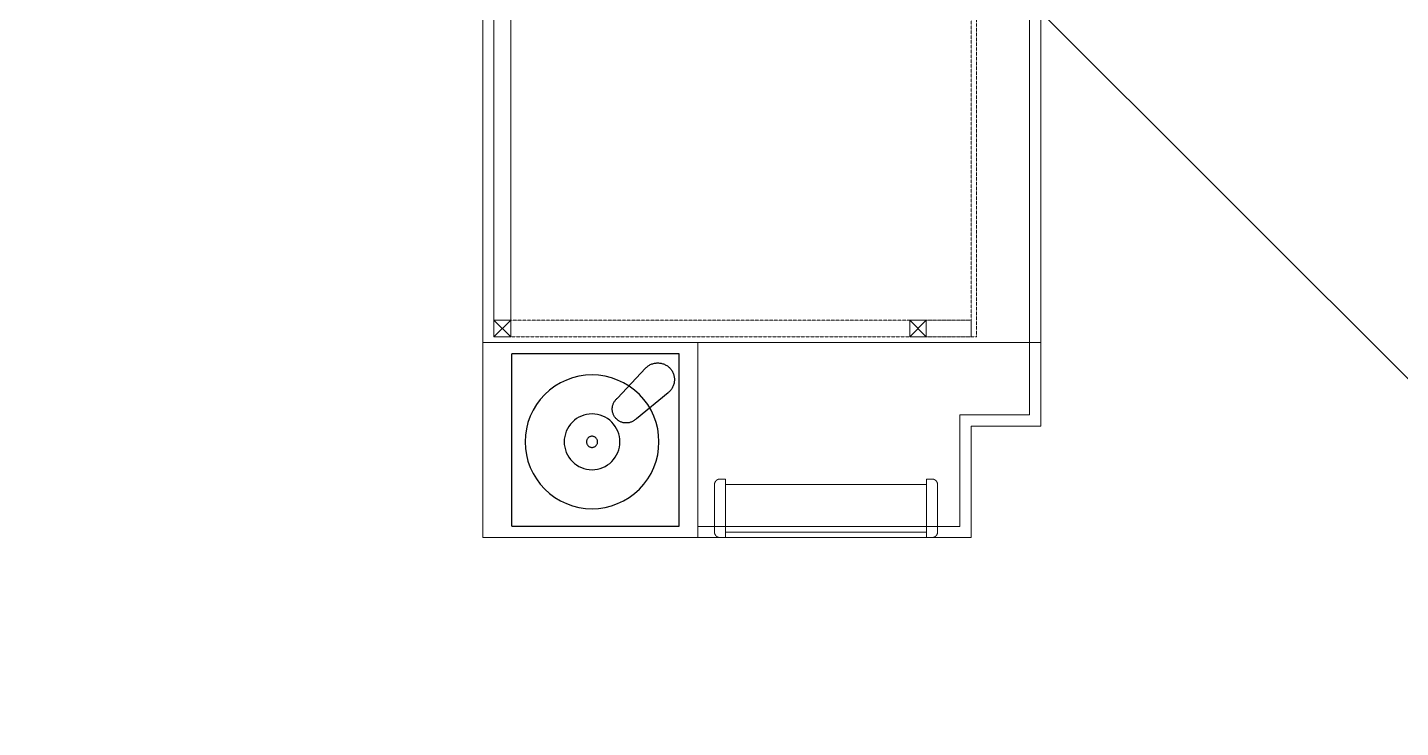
# Model space of a CAD drawing. Header units: millimetres. Extents: x -159872 to 386485, y -250577 to 158966.
# Drawn here: x 369399 to 371861, y 6900 to 8156 of the extents above; entities that cross this region are included whole.
import ezdxf

# ---------------------------------------------------------------- set-up
doc = ezdxf.new("R2010")
doc.units = ezdxf.units.MM
doc.linetypes.add('DGN Style 3', pattern=[0.293518, 0.209656, -0.083862])
doc.layers.get('0').update_dxf_attribs({"lineweight": 25})
doc.layers.add('LDS-equipment-kitchen equipment', color=3, linetype='Continuous', lineweight=13)
doc.layers.add('WS-FABRICATION', color=7, linetype='Continuous', lineweight=5)

# ---------------------------------------------------------------- blocks, each defined once
blk = doc.blocks.new('Group-333')
at = {"layer": 'LDS-equipment-kitchen equipment', "color": 7, "lineweight": 5}
for p, q in [((309562, 46007.9), (309592.2, 46038.1)), ((309562, 46038.1), (309592.2, 46007.9)), ((310307.4, 46007.9), (310337.1, 46038.1)), ((310307.4, 46038.1), (310337.1, 46007.9)), ((309562, 45232.7), (309592.2, 45262.9)), ((310307.4, 45232.7), (310337.1, 45262.9)), ((309562, 44863.2), (309592.2, 44893.3)), ((310307.4, 44863.2), (310337.1, 44893.3)), ((309562, 44088.3), (309592.2, 44058.1)), ((309562, 44058.1), (309592.2, 44088.3)), ((310307.4, 44088.3), (310337.1, 44058.1)), ((310307.4, 44058.1), (310337.1, 44088.3))]:
    blk.add_line(p, q, dxfattribs=at)
at = {"layer": 'LDS-equipment-kitchen equipment', "color": 7, "linetype": 'DGN Style 3', "lineweight": 5}
for p, q in [((310427.2, 46038.1), (310417.3, 46038.1)), ((310417.3, 46038.1), (310417.3, 44058.1)), ((310427.2, 44058.1), (310427.2, 46038.1)), ((310417.3, 44058.1), (310427.2, 44058.1))]:
    blk.add_line(p, q, dxfattribs=at)
at = {"layer": 'LDS-equipment-kitchen equipment', "color": 7, "linetype": 'Continuous', "lineweight": 5}
blk.add_line((310521.9, 46048.1), (310521.9, 44048.1), dxfattribs=at)
at = {"layer": 'LDS-equipment-kitchen equipment', "color": 7, "linetype": 'Continuous', "lineweight": 5, "flags": 128}
blk.add_lwpolyline([(310542.2, 46048.1), (309542.2, 46048.1), (309542.2, 44048.1), (310542.2, 44048.1), (310542.2, 46048.1)], dxfattribs=at)
at = {"layer": 'LDS-equipment-kitchen equipment', "color": 7, "lineweight": 5, "flags": 128}
for points in [[(309562, 46038.1), (309562, 46007.9), (309592.2, 46007.9), (309592.2, 46038.1), (309562, 46038.1), (309592.2, 46007.9)], [(309562, 46007.9), (309562, 46038.1), (309592.2, 46038.1), (309592.2, 46007.9), (309562, 46007.9), (309592.2, 46038.1)], [(310307.4, 46038.1), (310307.4, 46007.9), (310337.1, 46007.9), (310337.1, 46038.1), (310307.4, 46038.1), (310337.1, 46007.9)], [(310307.4, 46007.9), (310307.4, 46038.1), (310337.1, 46038.1), (310337.1, 46007.9), (310307.4, 46007.9), (310337.1, 46038.1)], [(309562, 45262.9), (309562, 45232.7), (309592.2, 45232.7), (309592.2, 45262.9), (309562, 45262.9), (309592.2, 45232.7)], [(310307.4, 45262.9), (310307.4, 45232.7), (310337.1, 45232.7), (310337.1, 45262.9), (310307.4, 45262.9), (310337.1, 45232.7)], [(309562, 44893.3), (309562, 44863.2), (309592.2, 44863.2), (309592.2, 44893.3), (309562, 44893.3), (309592.2, 44863.2)], [(310307.4, 44893.3), (310307.4, 44863.2), (310337.1, 44863.2), (310337.1, 44893.3), (310307.4, 44893.3), (310337.1, 44863.2)], [(309562, 44863.2), (309562, 44088.3), (309592.2, 44088.3), (309592.2, 44863.2), (309562, 44863.2), (309592.2, 44863.2)], [(309562, 44058.1), (309562, 44088.3), (309592.2, 44088.3), (309592.2, 44058.1), (309562, 44058.1), (309592.2, 44088.3)], [(309562, 44088.3), (309562, 44058.1), (309592.2, 44058.1), (309592.2, 44088.3), (309562, 44088.3), (309592.2, 44058.1)], [(310307.4, 44058.1), (310307.4, 44088.3), (310337.1, 44088.3), (310337.1, 44058.1), (310307.4, 44058.1), (310337.1, 44088.3)], [(310307.4, 44088.3), (310307.4, 44058.1), (310337.1, 44058.1), (310337.1, 44088.3), (310307.4, 44088.3), (310337.1, 44058.1)]]:
    blk.add_lwpolyline(points, dxfattribs=at)
at = {"layer": 'LDS-equipment-kitchen equipment', "color": 7, "linetype": 'DGN Style 3', "lineweight": 5, "flags": 128}
for points in [[(309577.1, 46038.1), (310307.4, 46038.1), (310307.4, 46007.9), (309592.2, 46007.9), (309592.2, 46038.1)], [(310337.1, 46007.9), (310417.3, 46007.9), (310417.3, 46038.1), (310337.1, 46038.1), (310337.1, 46007.9)], [(310337.1, 46038.1), (310417.3, 46038.1), (310417.3, 46007.9), (310337.1, 46007.9), (310337.1, 46038.1)], [(309577.1, 45232.7), (310307.4, 45232.7), (310307.4, 45262.9), (309592.2, 45262.9), (309592.2, 45232.7)], [(310337.1, 45232.7), (310417.3, 45232.7), (310417.3, 45262.9), (310337.1, 45262.9), (310337.1, 45232.7)], [(309577.1, 44863.2), (310307.4, 44863.2), (310307.4, 44893.3), (309592.2, 44893.3), (309592.2, 44863.2)], [(310337.1, 44863.2), (310417.3, 44863.2), (310417.3, 44893.3), (310337.1, 44893.3), (310337.1, 44863.2)], [(309577.1, 44058.1), (310307.4, 44058.1), (310307.4, 44088.3), (309592.2, 44088.3), (309592.2, 44058.1)], [(310337.1, 44088.3), (310417.3, 44088.3), (310417.3, 44058.1), (310337.1, 44058.1), (310337.1, 44088.3)], [(310337.1, 44058.1), (310417.3, 44058.1), (310417.3, 44088.3), (310337.1, 44088.3), (310337.1, 44058.1)]]:
    blk.add_lwpolyline(points, dxfattribs=at)
blk = doc.blocks.new('A$Cdea05814')
at = {"layer": 'WS-FABRICATION', "lineweight": 5}
for points in [[(350, 0, 0), (350, 875, 0), (150, 875, 0), (150, 1000, 0), (0, 1000, 0), (0, 0, 0), (350, 0, 0)], [(330, 385, 0), (330, 855, 0), (130, 855, 0), (130, 980, 0), (0, 980, 0)]]:
    blk.add_polyline3d(points, dxfattribs=at)
at = {"layer": 'WS-FABRICATION', "lineweight": 5, "transparency": 33554687}
blk.add_polyline3d([(0, 385, 0), (350, 385, 0)], dxfattribs=at)
at = {"layer": 'WS-FABRICATION', "lineweight": 25, "transparency": 33554687}
for points in [[(329.4, 352, 0), (20.6, 352, 0)], [(20.6, 352, 0), (20.6, 52, 0)], [(329.4, 52, 0), (329.4, 352, 0)], [(136.5, 275.1, 0), (90, 332.3, 0)], [(99.9, 241.2, 0), (46.2, 291.4, 0)], [(329.4, 52, 0), (20.6, 52, 0)]]:
    blk.add_polyline3d(points, dxfattribs=at)
at = {"layer": 'WS-FABRICATION', "lineweight": 25}
for points in [[(46.2, 291.4, 0), (45.1, 292.5, 0), (44.1, 293.7, 0), (43.1, 294.8, 0), (42.2, 296.1, 0), (41.4, 297.3, 0), (40.6, 298.7, 0), (39.8, 300, 0), (39.2, 301.4, 0), (38.6, 302.8, 0), (38.1, 304.3, 0), (37.7, 305.8, 0), (37.4, 307.3, 0), (37.1, 308.8, 0), (36.9, 310.3, 0), (36.8, 311.8, 0), (36.7, 313.4, 0), (36.8, 314.9, 0), (36.9, 316.4, 0), (37.1, 318, 0), (37.4, 319.5, 0), (37.7, 321, 0), (38.1, 322.4, 0), (38.6, 323.9, 0), (39.2, 325.3, 0), (39.9, 326.7, 0), (40.6, 328.1, 0), (41.4, 329.4, 0), (42.2, 330.7, 0), (43.2, 331.9, 0), (44.1, 333.1, 0), (45.2, 334.2, 0), (46.3, 335.3, 0), (47.4, 336.3, 0), (48.6, 337.3, 0), (49.9, 338.2, 0), (51.2, 339, 0), (52.5, 339.7, 0), (53.9, 340.4, 0), (55.3, 341.1, 0), (56.7, 341.6, 0), (58.2, 342.1, 0), (59.6, 342.5, 0), (61.1, 342.8, 0), (62.7, 343.1, 0), (64.2, 343.2, 0), (65.7, 343.3, 0), (67.3, 343.3, 0), (68.8, 343.3, 0), (70.3, 343.1, 0), (71.8, 342.9, 0), (73.3, 342.6, 0), (74.8, 342.2, 0), (76.3, 341.8, 0), (77.7, 341.2, 0), (79.2, 340.6, 0), (80.5, 340, 0), (81.9, 339.2, 0), (83.2, 338.4, 0), (84.5, 337.5, 0), (85.7, 336.6, 0), (86.8, 335.6, 0), (88, 334.5, 0), (89, 333.4, 0), (90, 332.3, 0)], [(58.3, 195.6, 0), (58.8, 183.9, 0), (60.6, 172.2, 0), (63.4, 160.8, 0), (67.4, 149.7, 0), (72.4, 139, 0), (78.5, 128.9, 0), (85.5, 119.5, 0), (93.4, 110.8, 0), (102.1, 102.9, 0), (111.6, 95.8, 0), (121.7, 89.8, 0), (132.3, 84.7, 0), (143.4, 80.8, 0), (154.8, 77.9, 0), (166.5, 76.2, 0), (178.3, 75.6, 0), (190, 76.2, 0), (201.7, 77.9, 0), (213.1, 80.8, 0), (224.2, 84.7, 0), (234.8, 89.8, 0), (244.9, 95.8, 0), (254.4, 102.9, 0), (263.1, 110.8, 0), (271, 119.5, 0), (278, 128.9, 0), (284.1, 139, 0), (289.1, 149.7, 0), (293.1, 160.8, 0), (296, 172.2, 0), (297.7, 183.9, 0), (298.3, 195.6, 0), (297.7, 207.4, 0), (296, 219, 0), (293.1, 230.4, 0), (289.1, 241.5, 0), (284.1, 252.2, 0), (278, 262.3, 0), (271, 271.7, 0), (263.1, 280.5, 0), (254.4, 288.4, 0), (244.9, 295.4, 0), (234.8, 301.4, 0), (224.2, 306.5, 0), (213.1, 310.4, 0), (201.7, 313.3, 0), (190, 315, 0), (178.3, 315.6, 0), (166.5, 315, 0), (154.8, 313.3, 0), (143.4, 310.4, 0), (132.3, 306.5, 0), (121.7, 301.4, 0), (111.6, 295.4, 0), (102.1, 288.4, 0), (93.4, 280.5, 0), (85.5, 271.7, 0), (78.5, 262.3, 0), (72.4, 252.2, 0), (67.4, 241.5, 0), (63.4, 230.4, 0), (60.6, 219, 0), (58.8, 207.4, 0), (58.3, 195.6, 0)], [(136.5, 275.1, 0), (137.4, 274.2, 0), (138.3, 273.3, 0), (139.1, 272.3, 0), (139.8, 271.2, 0), (140.5, 270.2, 0), (141.2, 269.1, 0), (141.8, 267.9, 0), (142.3, 266.8, 0), (142.8, 265.6, 0), (143.2, 264.4, 0), (143.6, 263.1, 0), (143.9, 261.9, 0), (144.1, 260.6, 0), (144.3, 259.4, 0), (144.4, 258.1, 0), (144.4, 256.8, 0), (144.4, 255.5, 0), (144.3, 254.2, 0), (144.1, 253, 0), (143.9, 251.7, 0), (143.6, 250.5, 0), (143.2, 249.2, 0), (142.8, 248, 0), (142.3, 246.8, 0), (141.8, 245.7, 0), (141.2, 244.5, 0), (140.5, 243.4, 0), (139.8, 242.4, 0), (139, 241.4, 0), (138.2, 240.4, 0), (137.3, 239.4, 0), (136.4, 238.5, 0), (135.4, 237.7, 0), (134.4, 236.9, 0), (133.4, 236.1, 0), (132.3, 235.5, 0), (131.2, 234.8, 0), (130.1, 234.2, 0), (128.9, 233.7, 0), (127.7, 233.3, 0), (126.5, 232.9, 0), (125.2, 232.5, 0), (124, 232.3, 0), (122.7, 232.1, 0), (121.4, 231.9, 0), (120.2, 231.9, 0), (118.9, 231.9, 0), (117.6, 231.9, 0), (116.3, 232, 0), (115, 232.2, 0), (113.8, 232.5, 0), (112.5, 232.8, 0), (111.3, 233.2, 0), (110.1, 233.6, 0), (108.9, 234.1, 0), (107.8, 234.7, 0), (106.7, 235.3, 0), (105.6, 236, 0), (104.5, 236.8, 0), (103.5, 237.5, 0), (102.6, 238.4, 0), (101.6, 239.3, 0), (100.8, 240.2, 0), (99.9, 241.2, 0)], [(128.3, 195.6, 0), (128.5, 190.7, 0), (129.2, 185.9, 0), (130.4, 181.1, 0), (132.1, 176.5, 0), (134.2, 172, 0), (136.7, 167.8, 0), (139.6, 163.9, 0), (142.9, 160.3, 0), (146.5, 157, 0), (150.5, 154, 0), (154.7, 151.5, 0), (159.1, 149.4, 0), (163.7, 147.8, 0), (168.5, 146.6, 0), (173.4, 145.9, 0), (178.3, 145.6, 0), (183.2, 145.9, 0), (188, 146.6, 0), (192.8, 147.8, 0), (197.4, 149.4, 0), (201.8, 151.5, 0), (206, 154, 0), (210, 157, 0), (213.6, 160.3, 0), (216.9, 163.9, 0), (219.8, 167.8, 0), (222.4, 172, 0), (224.5, 176.5, 0), (226.1, 181.1, 0), (227.3, 185.9, 0), (228, 190.7, 0), (228.3, 195.6, 0), (228, 200.5, 0), (227.3, 205.4, 0), (226.1, 210.1, 0), (224.5, 214.7, 0), (222.4, 219.2, 0), (219.8, 223.4, 0), (216.9, 227.3, 0), (213.6, 231, 0), (210, 234.3, 0), (206, 237.2, 0), (201.8, 239.7, 0), (197.4, 241.8, 0), (192.8, 243.5, 0), (188, 244.7, 0), (183.2, 245.4, 0), (178.3, 245.6, 0), (173.4, 245.4, 0), (168.5, 244.7, 0), (163.7, 243.5, 0), (159.1, 241.8, 0), (154.7, 239.7, 0), (150.5, 237.2, 0), (146.5, 234.3, 0), (142.9, 231, 0), (139.6, 227.3, 0), (136.7, 223.4, 0), (134.2, 219.2, 0), (132.1, 214.7, 0), (130.4, 210.1, 0), (129.2, 205.4, 0), (128.5, 200.5, 0), (128.3, 195.6, 0)], [(168.3, 195.6, 0), (168.3, 194.6, 0), (168.4, 193.7, 0), (168.7, 192.7, 0), (169, 191.8, 0), (169.4, 190.9, 0), (169.9, 190.1, 0), (170.5, 189.3, 0), (171.2, 188.5, 0), (171.9, 187.9, 0), (172.7, 187.3, 0), (173.5, 186.8, 0), (174.4, 186.4, 0), (175.4, 186, 0), (176.3, 185.8, 0), (177.3, 185.7, 0), (178.3, 185.6, 0), (179.2, 185.7, 0), (180.2, 185.8, 0), (181.2, 186, 0), (182.1, 186.4, 0), (183, 186.8, 0), (183.8, 187.3, 0), (184.6, 187.9, 0), (185.3, 188.5, 0), (186, 189.3, 0), (186.6, 190.1, 0), (187.1, 190.9, 0), (187.5, 191.8, 0), (187.8, 192.7, 0), (188.1, 193.7, 0), (188.2, 194.6, 0), (188.3, 195.6, 0), (188.2, 196.6, 0), (188.1, 197.6, 0), (187.8, 198.5, 0), (187.5, 199.4, 0), (187.1, 200.3, 0), (186.6, 201.2, 0), (186, 202, 0), (185.3, 202.7, 0), (184.6, 203.3, 0), (183.8, 203.9, 0), (183, 204.4, 0), (182.1, 204.9, 0), (181.2, 205.2, 0), (180.2, 205.4, 0), (179.2, 205.6, 0), (178.3, 205.6, 0), (177.3, 205.6, 0), (176.3, 205.4, 0), (175.4, 205.2, 0), (174.4, 204.9, 0), (173.5, 204.4, 0), (172.7, 203.9, 0), (171.9, 203.3, 0), (171.2, 202.7, 0), (170.5, 202, 0), (169.9, 201.2, 0), (169.4, 200.3, 0), (169, 199.4, 0), (168.7, 198.5, 0), (168.4, 197.6, 0), (168.3, 196.6, 0), (168.3, 195.6, 0)]]:
    blk.add_polyline3d(points, dxfattribs=at)
blk = doc.blocks.new('A$C396e3544')
for points in [[(10, 105, 0), (20, 105, 0), (20, 0, 0), (10, 0, 0), (9.8, 0, 0), (9.5, 0, 0), (9.3, 0, 0), (9, 0, 0), (8.8, 0.1, 0), (8.5, 0.1, 0), (8.3, 0.1, 0), (8, 0.2, 0), (7.8, 0.2, 0), (7.6, 0.3, 0), (7.3, 0.4, 0), (7.1, 0.4, 0), (6.9, 0.5, 0), (6.6, 0.6, 0), (6.4, 0.7, 0), (6.2, 0.8, 0), (5.9, 0.9, 0), (5.7, 1, 0), (5.5, 1.1, 0), (5.3, 1.2, 0), (5.1, 1.3, 0), (4.9, 1.4, 0), (4.7, 1.6, 0), (4.4, 1.7, 0), (4.2, 1.8, 0), (4, 2, 0), (3.8, 2.1, 0), (3.7, 2.3, 0), (3.5, 2.4, 0), (3.3, 2.6, 0), (3.1, 2.8, 0), (2.9, 2.9, 0), (2.8, 3.1, 0), (2.6, 3.3, 0), (2.4, 3.5, 0), (2.3, 3.7, 0), (2.1, 3.8, 0), (2, 4, 0), (1.8, 4.2, 0), (1.7, 4.4, 0), (1.6, 4.7, 0), (1.4, 4.9, 0), (1.3, 5.1, 0), (1.2, 5.3, 0), (1.1, 5.5, 0), (1, 5.7, 0), (0.9, 5.9, 0), (0.8, 6.2, 0), (0.7, 6.4, 0), (0.6, 6.6, 0), (0.5, 6.9, 0), (0.4, 7.1, 0), (0.4, 7.3, 0), (0.3, 7.6, 0), (0.2, 7.8, 0), (0.2, 8, 0), (0.1, 8.3, 0), (0.1, 8.5, 0), (0.1, 8.8, 0), (0, 9, 0), (0, 9.3, 0), (0, 9.5, 0), (0, 9.8, 0), (0, 10, 0), (0, 95, 0), (0, 95.2, 0), (0, 95.5, 0), (0, 95.7, 0), (0, 96, 0), (0.1, 96.2, 0), (0.1, 96.5, 0), (0.1, 96.7, 0), (0.2, 97, 0), (0.2, 97.2, 0), (0.3, 97.4, 0), (0.4, 97.7, 0), (0.4, 97.9, 0), (0.5, 98.1, 0), (0.6, 98.4, 0), (0.7, 98.6, 0), (0.8, 98.8, 0), (0.9, 99.1, 0), (1, 99.3, 0), (1.1, 99.5, 0), (1.2, 99.7, 0), (1.3, 99.9, 0), (1.4, 100.1, 0), (1.6, 100.3, 0), (1.7, 100.6, 0), (1.8, 100.8, 0), (2, 101, 0), (2.1, 101.2, 0), (2.3, 101.3, 0), (2.4, 101.5, 0), (2.6, 101.7, 0), (2.8, 101.9, 0), (2.9, 102.1, 0), (3.1, 102.2, 0), (3.3, 102.4, 0), (3.5, 102.6, 0), (3.7, 102.7, 0), (3.8, 102.9, 0), (4, 103, 0), (4.2, 103.2, 0), (4.4, 103.3, 0), (4.7, 103.4, 0), (4.9, 103.6, 0), (5.1, 103.7, 0), (5.3, 103.8, 0), (5.5, 103.9, 0), (5.7, 104, 0), (5.9, 104.1, 0), (6.2, 104.2, 0), (6.4, 104.3, 0), (6.6, 104.4, 0), (6.9, 104.5, 0), (7.1, 104.6, 0), (7.3, 104.6, 0), (7.6, 104.7, 0), (7.8, 104.8, 0), (8, 104.8, 0), (8.3, 104.9, 0), (8.5, 104.9, 0), (8.8, 104.9, 0), (9, 105, 0), (9.3, 105, 0), (9.5, 105, 0), (9.8, 105, 0), (10, 105, 0)], [(390, 105, 0), (380, 105, 0), (380, 0, 0), (390, 0, 0), (390.2, 0, 0), (390.5, 0, 0), (390.7, 0, 0), (391, 0, 0), (391.2, 0.1, 0), (391.5, 0.1, 0), (391.7, 0.1, 0), (392, 0.2, 0), (392.2, 0.2, 0), (392.4, 0.3, 0), (392.7, 0.4, 0), (392.9, 0.4, 0), (393.1, 0.5, 0), (393.4, 0.6, 0), (393.6, 0.7, 0), (393.8, 0.8, 0), (394.1, 0.9, 0), (394.3, 1, 0), (394.5, 1.1, 0), (394.7, 1.2, 0), (394.9, 1.3, 0), (395.1, 1.4, 0), (395.3, 1.6, 0), (395.6, 1.7, 0), (395.8, 1.8, 0), (396, 2, 0), (396.2, 2.1, 0), (396.3, 2.3, 0), (396.5, 2.4, 0), (396.7, 2.6, 0), (396.9, 2.8, 0), (397.1, 2.9, 0), (397.2, 3.1, 0), (397.4, 3.3, 0), (397.6, 3.5, 0), (397.7, 3.7, 0), (397.9, 3.8, 0), (398, 4, 0), (398.2, 4.2, 0), (398.3, 4.4, 0), (398.4, 4.7, 0), (398.6, 4.9, 0), (398.7, 5.1, 0), (398.8, 5.3, 0), (398.9, 5.5, 0), (399, 5.7, 0), (399.1, 5.9, 0), (399.2, 6.2, 0), (399.3, 6.4, 0), (399.4, 6.6, 0), (399.5, 6.9, 0), (399.6, 7.1, 0), (399.6, 7.3, 0), (399.7, 7.6, 0), (399.8, 7.8, 0), (399.8, 8, 0), (399.9, 8.3, 0), (399.9, 8.5, 0), (399.9, 8.8, 0), (400, 9, 0), (400, 9.3, 0), (400, 9.5, 0), (400, 9.8, 0), (400, 10, 0), (400, 95, 0), (400, 95.2, 0), (400, 95.5, 0), (400, 95.7, 0), (400, 96, 0), (399.9, 96.2, 0), (399.9, 96.5, 0), (399.9, 96.7, 0), (399.8, 97, 0), (399.8, 97.2, 0), (399.7, 97.4, 0), (399.6, 97.7, 0), (399.6, 97.9, 0), (399.5, 98.1, 0), (399.4, 98.4, 0), (399.3, 98.6, 0), (399.2, 98.8, 0), (399.1, 99.1, 0), (399, 99.3, 0), (398.9, 99.5, 0), (398.8, 99.7, 0), (398.7, 99.9, 0), (398.6, 100.1, 0), (398.4, 100.3, 0), (398.3, 100.6, 0), (398.2, 100.8, 0), (398, 101, 0), (397.9, 101.2, 0), (397.7, 101.3, 0), (397.6, 101.5, 0), (397.4, 101.7, 0), (397.2, 101.9, 0), (397.1, 102.1, 0), (396.9, 102.2, 0), (396.7, 102.4, 0), (396.5, 102.6, 0), (396.3, 102.7, 0), (396.2, 102.9, 0), (396, 103, 0), (395.8, 103.2, 0), (395.6, 103.3, 0), (395.3, 103.4, 0), (395.1, 103.6, 0), (394.9, 103.7, 0), (394.7, 103.8, 0), (394.5, 103.9, 0), (394.3, 104, 0), (394.1, 104.1, 0), (393.8, 104.2, 0), (393.6, 104.3, 0), (393.4, 104.4, 0), (393.1, 104.5, 0), (392.9, 104.6, 0), (392.7, 104.6, 0), (392.4, 104.7, 0), (392.2, 104.8, 0), (392, 104.8, 0), (391.7, 104.9, 0), (391.5, 104.9, 0), (391.2, 104.9, 0), (391, 105, 0), (390.7, 105, 0), (390.5, 105, 0), (390.2, 105, 0), (390, 105, 0)]]:
    blk.add_polyline3d(points)
at = {"transparency": 33554687}
for points in [[(20, 105, 0), (20, 95, 0)], [(20, 95, 0), (380, 95, 0)], [(20, 10, 0), (380, 10, 0)]]:
    blk.add_polyline3d(points, dxfattribs=at)
blk = doc.blocks.new('Group-338')
at = {"layer": 'LDS-equipment-kitchen equipment'}
for name, p in [('Group-333', (0, 0)), ('A$C396e3544', (309957.3, 43698.1))]:
    blk.add_blockref(name, p, dxfattribs=at)
at = {"layer": 'LDS-equipment-kitchen equipment', "rotation": 270}
blk.add_blockref('A$Cdea05814', (309542.2, 44048.1), dxfattribs=at)

msp = doc.modelspace()

# ---------------------------------------------------------------- linework, layer by layer
at = {"layer": 'LDS-equipment-kitchen equipment', "linetype": 'Continuous'}
msp.add_line((352600, 26800), (386484.54399, -7084.54399), dxfattribs=at)

# ---------------------------------------------------------------- block references
at = {"layer": 'LDS-equipment-kitchen equipment', "color": 7}
msp.add_blockref('Group-338', (60673.51323, -36457.51522), dxfattribs=at)

doc.saveas('drawing.dxf')
